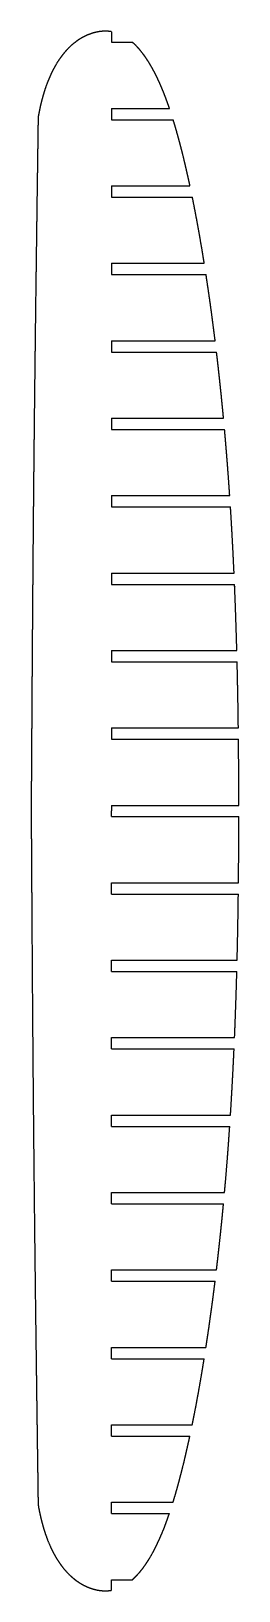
# Model space of a CAD drawing. Header units: metres. Extents: x 0 to 70, y -262 to 262.
import ezdxf

# ---------------------------------------------------------------- set-up
doc = ezdxf.new("R2010")
doc.units = ezdxf.units.M

msp = doc.modelspace()

# ---------------------------------------------------------------- linework, layer by layer
for p, q in [((27, 258.1, 1003), (34.06, 258.1, 1003)), ((27, 235.9, 1003), (46.52, 235.9, 1003)), ((27, 232.1, 1003), (47.76, 232.1, 1003)), ((27, 209.9, 1003), (53.42, 209.9, 1003)), ((27, 206.1, 1003), (54.21, 206.1, 1003)), ((27, 183.9, 1003), (58.22, 183.9, 1003)), ((27, 180.1, 1003), (58.81, 180.1, 1003)), ((27, 157.9, 1003), (61.88, 157.9, 1003)), ((27, 154.1, 1003), (62.34, 154.1, 1003)), ((27, 131.9, 1003), (64.7, 131.9, 1003)), ((27, 128.1, 1003), (65.05, 128.1, 1003)), ((27, 105.9, 1003), (66.78, 105.9, 1003)), ((27, 102.1, 1003), (67.03, 102.1, 1003)), ((27, 79.9, 1003), (68.24, 79.9, 1003)), ((27, 76.1, 1003), (68.41, 76.1, 1003)), ((27, 53.9, 1003), (69.17, 53.9, 1003)), ((27, 50.1, 1003), (69.27, 50.1, 1003)), ((27, 27.9, 1003), (69.68, 27.9, 1003)), ((27, 24.1, 1003), (69.72, 24.1, 1003)), ((27, 1.9, 1003), (69.84, 1.9, 1003)), ((27, -1.9, 1003), (69.84, -1.9, 1003)), ((27, -24.1, 1003), (69.72, -24.1, 1003)), ((27, -27.9, 1003), (69.68, -27.9, 1003)), ((27, -50.1, 1003), (69.27, -50.1, 1003)), ((27, -53.9, 1003), (69.18, -53.9, 1003)), ((27, -76.1, 1003), (68.41, -76.1, 1003)), ((27, -79.9, 1003), (68.24, -79.9, 1003)), ((27, -102.1, 1003), (67.03, -102.1, 1003)), ((27, -105.9, 1003), (66.78, -105.9, 1003)), ((27, -128.1, 1003), (65.04, -128.1, 1003)), ((27, -131.9, 1003), (64.69, -131.9, 1003)), ((27, -154.1, 1003), (62.33, -154.1, 1003)), ((27, -157.9, 1003), (61.87, -157.9, 1003)), ((27, -180.1, 1003), (58.79, -180.1, 1003)), ((27, -183.9, 1003), (58.19, -183.9, 1003)), ((27, -206.1, 1003), (54.18, -206.1, 1003)), ((27, -209.9, 1003), (53.38, -209.9, 1003)), ((27, -232.1, 1003), (47.72, -232.1, 1003)), ((27, -235.9, 1003), (46.48, -235.9, 1003)), ((27, -258.1, 1003), (34.03, -258.1, 1003))]:
    msp.add_line(p, q)
for points, knots in [([(27, 261.64, 1003), (26.39, 261.75, 1003), (25.76, 261.81, 1003), (25.14, 261.84, 1003), (24.51, 261.84, 1003), (23.88, 261.8, 1003), (23.26, 261.73, 1003), (22.64, 261.62, 1003), (21.78, 261.44, 1003), (21.53, 261.38, 1003), (21.29, 261.32, 1003), (21.04, 261.25, 1003), (20.8, 261.18, 1003), (20.55, 261.1, 1003), (20.31, 261.02, 1003), (19.28, 260.67, 1003), (18.5, 260.35, 1003), (17.74, 259.99, 1003), (17.01, 259.6, 1003), (16.29, 259.16, 1003), (15.6, 258.7, 1003), (14.92, 258.2, 1003), (13.4, 256.95, 1003), (12.56, 256.17, 1003), (11.76, 255.35, 1003), (11.02, 254.48, 1003), (10.31, 253.58, 1003), (9.65, 252.66, 1003), (9.03, 251.7, 1003), (7.91, 249.82, 1003), (7.4, 248.9, 1003), (6.93, 247.97, 1003), (6.48, 247.02, 1003), (6.06, 246.06, 1003), (5.67, 245.09, 1003), (5.3, 244.1, 1003), (4.52, 241.87, 1003), (4.12, 240.61, 1003), (3.75, 239.35, 1003), (3.42, 238.07, 1003), (3.12, 236.79, 1003), (2.84, 235.5, 1003), (2.59, 234.21, 1003), (2.37, 232.91, 1003)], [0, 0, 0, 0, 0, 0, 0, 0, 0, 0.121369, 0.121369, 0.121369, 0.121369, 0.121369, 0.121369, 0.121369, 0.170558, 0.170558, 0.170558, 0.170558, 0.170558, 0.170558, 0.170558, 0.330166, 0.330166, 0.330166, 0.330166, 0.330166, 0.330166, 0.330166, 0.548003, 0.548003, 0.548003, 0.548003, 0.548003, 0.548003, 0.548003, 0.748216, 0.748216, 0.748216, 0.748216, 0.748216, 0.748216, 0.748216, 1, 1, 1, 1, 1, 1, 1, 1, 1]), ([(46.52, 235.9, 1003), (46.5, 235.97, 1003), (46.48, 236.04, 1003), (46.45, 236.11, 1003), (46.43, 236.18, 1003), (46.4, 236.25, 1003), (46.38, 236.32, 1003), (46.36, 236.39, 1003), (46.13, 237.05, 1003), (45.92, 237.64, 1003), (45.71, 238.22, 1003), (45.5, 238.81, 1003), (45.28, 239.4, 1003), (45.05, 239.98, 1003), (44.83, 240.56, 1003), (44.2, 242.13, 1003), (43.8, 243.11, 1003), (43.38, 244.08, 1003), (42.94, 245.05, 1003), (42.49, 246.02, 1003), (42.03, 246.97, 1003), (41.54, 247.91, 1003), (40.61, 249.63, 1003), (40.17, 250.4, 1003), (39.72, 251.16, 1003), (39.25, 251.92, 1003), (38.76, 252.66, 1003), (38.25, 253.39, 1003), (37.72, 254.1, 1003), (36.82, 255.24, 1003), (36.46, 255.68, 1003), (36.09, 256.11, 1003), (35.71, 256.53, 1003), (35.31, 256.94, 1003), (34.91, 257.34, 1003), (34.49, 257.73, 1003), (34.06, 258.1, 1003)], [0, 0, 0, 0, 0, 0, 0, 0, 0, 0.02283, 0.02283, 0.02283, 0.02283, 0.02283, 0.02283, 0.02283, 0.21694, 0.21694, 0.21694, 0.21694, 0.21694, 0.21694, 0.21694, 0.547297, 0.547297, 0.547297, 0.547297, 0.547297, 0.547297, 0.547297, 0.823443, 0.823443, 0.823443, 0.823443, 0.823443, 0.823443, 0.823443, 1, 1, 1, 1, 1, 1, 1, 1, 1]), ([(2.37, 232.91, 1003), (2.37, 232.91, 1003), (2.37, 232.91, 1003), (2.37, 232.91, 1003), (2.37, 232.91, 1003), (2.37, 232.91, 1003), (2.37, 232.91, 1003), (2.37, 232.91, 1003), (2.37, 232.9, 1003), (2.37, 232.9, 1003), (2.37, 232.9, 1003), (2.37, 232.9, 1003), (2.37, 232.89, 1003), (2.37, 232.88, 1003), (2.37, 232.88, 1003), (2.36, 232.86, 1003), (2.36, 232.84, 1003), (2.36, 232.83, 1003), (2.36, 232.81, 1003), (2.36, 232.79, 1003), (2.36, 232.77, 1003), (2.36, 232.74, 1003), (2.36, 232.7, 1003), (2.36, 232.68, 1003), (2.36, 232.65, 1003), (2.36, 232.63, 1003), (2.36, 232.61, 1003), (2.36, 232.58, 1003), (2.36, 232.55, 1003), (2.36, 232.48, 1003), (2.36, 232.43, 1003), (2.36, 232.38, 1003), (2.36, 232.33, 1003), (2.36, 232.27, 1003), (2.36, 232.21, 1003), (2.35, 232.14, 1003), (2.35, 231.99, 1003), (2.35, 231.9, 1003), (2.35, 231.81, 1003), (2.35, 231.72, 1003), (2.35, 231.62, 1003), (2.35, 231.51, 1003), (2.34, 231.39, 1003), (2.34, 231.05, 1003), (2.34, 230.83, 1003), (2.33, 230.61, 1003), (2.33, 230.39, 1003), (2.33, 230.18, 1003), (2.32, 229.96, 1003), (2.32, 229.74, 1003), (2.31, 229.16, 1003), (2.31, 228.8, 1003), (2.3, 228.43, 1003), (2.3, 228.07, 1003), (2.29, 227.71, 1003), (2.29, 227.35, 1003), (2.28, 226.98, 1003), (2.27, 225.85, 1003), (2.26, 225.08, 1003), (2.25, 224.31, 1003), (2.24, 223.54, 1003), (2.22, 222.77, 1003), (2.21, 222, 1003), (2.2, 221.22, 1003), (2.19, 219.93, 1003), (2.18, 219.4, 1003), (2.17, 218.84, 1003), (2.16, 218.27, 1003), (2.15, 217.69, 1003), (2.15, 217.08, 1003), (2.14, 216.46, 1003), (2.12, 215.48, 1003), (2.12, 215.14, 1003), (2.11, 214.81, 1003), (2.11, 214.47, 1003), (2.1, 214.13, 1003), (2.1, 213.8, 1003), (2.1, 213.46, 1003), (2.08, 212.71, 1003), (2.08, 212.29, 1003), (2.07, 211.87, 1003), (2.07, 211.43, 1003), (2.06, 211, 1003), (2.05, 210.55, 1003), (2.05, 210.1, 1003), (2.01, 207.51, 1003), (1.98, 205.37, 1003), (1.95, 203.23, 1003), (1.92, 201.09, 1003), (1.89, 198.95, 1003), (1.87, 196.81, 1003), (1.84, 194.67, 1003), (1.73, 186.96, 1003), (1.66, 181.4, 1003), (1.59, 175.83, 1003), (1.51, 170.26, 1003), (1.44, 164.7, 1003), (1.38, 159.13, 1003), (1.31, 153.56, 1003), (1.2, 144.09, 1003), (1.15, 140.18, 1003), (1.11, 136.28, 1003), (1.06, 132.37, 1003), (1.02, 128.46, 1003), (0.98, 124.55, 1003), (0.94, 120.64, 1003), (0.86, 112.71, 1003), (0.82, 108.68, 1003), (0.78, 104.66, 1003), (0.75, 100.63, 1003), (0.71, 96.61, 1003), (0.67, 92.58, 1003), (0.64, 88.56, 1003), (0.58, 81.32, 1003), (0.55, 78.11, 1003), (0.53, 74.9, 1003), (0.5, 71.69, 1003), (0.48, 68.47, 1003), (0.46, 65.26, 1003), (0.43, 62.05, 1003), (0.39, 56.06, 1003), (0.37, 53.28, 1003), (0.35, 50.51, 1003), (0.33, 47.73, 1003), (0.31, 44.95, 1003), (0.29, 42.18, 1003), (0.27, 39.4, 1003), (0.24, 34.72, 1003), (0.23, 32.82, 1003), (0.22, 30.92, 1003), (0.21, 29.03, 1003), (0.2, 27.13, 1003), (0.18, 25.23, 1003), (0.17, 23.33, 1003), (0.16, 20.75, 1003), (0.15, 20.07, 1003), (0.15, 19.39, 1003), (0.14, 18.71, 1003), (0.14, 18.03, 1003), (0.13, 17.35, 1003), (0.13, 16.67, 1003), (0.12, 15.4, 1003), (0.12, 14.8, 1003), (0.12, 14.21, 1003), (0.11, 13.61, 1003), (0.11, 13.02, 1003), (0.1, 12.43, 1003), (0.1, 11.83, 1003), (0.09, 10.55, 1003), (0.09, 9.86, 1003), (0.08, 9.17, 1003), (0.08, 8.48, 1003), (0.08, 7.79, 1003), (0.07, 7.1, 1003), (0.07, 6.41, 1003), (0.06, 5.36, 1003), (0.06, 5.01, 1003), (0.06, 4.65, 1003), (0.05, 4.3, 1003), (0.05, 3.94, 1003), (0.05, 3.59, 1003), (0.05, 3.23, 1003), (0.04, 2.68, 1003), (0.04, 2.49, 1003), (0.04, 2.32, 1003), (0.04, 2.15, 1003), (0.04, 2, 1003), (0.04, 1.85, 1003), (0.04, 1.71, 1003), (0.04, 1.47, 1003), (0.04, 1.35, 1003), (0.03, 1.24, 1003), (0.03, 1.13, 1003), (0.03, 1.02, 1003), (0.03, 0.91, 1003), (0.03, 0.8, 1003), (0.03, 0.65, 1003), (0.03, 0.62, 1003), (0.03, 0.58, 1003), (0.03, 0.55, 1003), (0.03, 0.52, 1003), (0.03, 0.49, 1003), (0.03, 0.46, 1003), (0.03, 0.38, 1003), (0.03, 0.34, 1003), (0.03, 0.3, 1003), (0.03, 0.27, 1003), (0.03, 0.24, 1003), (0.03, 0.21, 1003), (0.03, 0.18, 1003), (0.03, 0.13, 1003), (0.03, 0.11, 1003), (0.03, 0.09, 1003), (0.03, 0.08, 1003), (0.03, 0.06, 1003), (0.03, 0.05, 1003), (0.03, 0.04, 1003), (0.03, 0.03, 1003), (0.03, 0.02, 1003), (0.03, 0.01, 1003), (0.03, 0.01, 1003), (0.03, 0, 1003), (0.03, 0, 1003), (0.03, 0, 1003), (0.03, 0, 1003), (0.03, 0, 1003), (0.03, 0, 1003), (0.03, 0, 1003), (0.03, 0, 1003), (0.03, 0, 1003), (0.03, -0.01, 1003), (0.03, -0.02, 1003), (0.03, -0.03, 1003), (0.03, -0.03, 1003), (0.03, -0.05, 1003), (0.03, -0.06, 1003), (0.03, -0.08, 1003), (0.03, -0.1, 1003), (0.03, -0.14, 1003), (0.03, -0.17, 1003), (0.03, -0.2, 1003), (0.03, -0.24, 1003), (0.03, -0.28, 1003), (0.03, -0.32, 1003), (0.03, -0.37, 1003), (0.03, -0.47, 1003), (0.03, -0.52, 1003), (0.03, -0.57, 1003), (0.03, -0.63, 1003), (0.03, -0.69, 1003), (0.03, -0.76, 1003), (0.03, -0.83, 1003), (0.03, -0.98, 1003), (0.03, -1.06, 1003), (0.03, -1.14, 1003), (0.03, -1.23, 1003), (0.04, -1.33, 1003), (0.04, -1.43, 1003), (0.04, -1.54, 1003), (0.04, -1.87, 1003), (0.04, -2.09, 1003), (0.04, -2.31, 1003), (0.04, -2.53, 1003), (0.04, -2.75, 1003), (0.05, -2.96, 1003), (0.05, -3.18, 1003), (0.05, -3.77, 1003), (0.05, -4.13, 1003), (0.06, -4.5, 1003), (0.06, -4.86, 1003), (0.06, -5.22, 1003), (0.06, -5.59, 1003), (0.06, -5.95, 1003), (0.07, -7.09, 1003), (0.08, -7.87, 1003), (0.08, -8.64, 1003), (0.09, -9.42, 1003), (0.09, -10.19, 1003), (0.1, -10.97, 1003), (0.1, -11.74, 1003), (0.11, -13.04, 1003), (0.11, -13.58, 1003), (0.11, -14.13, 1003), (0.12, -14.71, 1003), (0.12, -15.3, 1003), (0.13, -15.91, 1003), (0.13, -16.53, 1003), (0.14, -17.52, 1003), (0.14, -17.85, 1003), (0.14, -18.19, 1003), (0.14, -18.53, 1003), (0.14, -18.87, 1003), (0.15, -19.21, 1003), (0.15, -19.55, 1003), (0.15, -20.3, 1003), (0.16, -20.72, 1003), (0.16, -21.15, 1003), (0.16, -21.58, 1003), (0.16, -22.02, 1003), (0.17, -22.47, 1003), (0.17, -22.92, 1003), (0.19, -25.53, 1003), (0.2, -27.68, 1003), (0.21, -29.83, 1003), (0.23, -31.98, 1003), (0.24, -34.13, 1003), (0.25, -36.28, 1003), (0.27, -38.43, 1003), (0.32, -46.06, 1003), (0.36, -51.53, 1003), (0.39, -57, 1003), (0.43, -62.48, 1003), (0.47, -67.95, 1003), (0.52, -73.42, 1003), (0.56, -78.9, 1003), (0.64, -88.39, 1003), (0.67, -92.42, 1003), (0.71, -96.44, 1003), (0.74, -100.47, 1003), (0.78, -104.49, 1003), (0.82, -108.52, 1003), (0.86, -112.54, 1003), (0.96, -122.34, 1003), (1.02, -128.11, 1003), (1.08, -133.88, 1003), (1.14, -139.65, 1003), (1.21, -145.42, 1003), (1.28, -151.19, 1003), (1.35, -156.96, 1003), (1.45, -165.26, 1003), (1.48, -167.78, 1003), (1.52, -170.31, 1003), (1.55, -172.84, 1003), (1.58, -175.37, 1003), (1.61, -177.89, 1003), (1.65, -180.42, 1003), (1.71, -185.2, 1003), (1.74, -187.45, 1003), (1.77, -189.7, 1003), (1.8, -191.95, 1003), (1.83, -194.2, 1003), (1.86, -196.46, 1003), (1.89, -198.71, 1003), (1.93, -201.89, 1003), (1.95, -202.8, 1003), (1.96, -203.7, 1003), (1.97, -204.59, 1003), (1.98, -205.45, 1003), (2, -206.3, 1003), (2.01, -207.14, 1003), (2.03, -208.77, 1003), (2.04, -209.56, 1003), (2.05, -210.34, 1003), (2.06, -211.11, 1003), (2.07, -211.85, 1003), (2.08, -212.57, 1003), (2.09, -213.28, 1003), (2.12, -215.13, 1003), (2.13, -216.29, 1003), (2.15, -217.45, 1003), (2.17, -218.62, 1003), (2.18, -219.78, 1003), (2.2, -220.94, 1003), (2.22, -222.1, 1003), (2.24, -223.86, 1003), (2.25, -224.45, 1003), (2.26, -225.04, 1003), (2.26, -225.63, 1003), (2.27, -226.23, 1003), (2.28, -226.82, 1003), (2.29, -227.41, 1003), (2.3, -228.27, 1003), (2.3, -228.55, 1003), (2.31, -228.82, 1003), (2.31, -229.09, 1003), (2.32, -229.36, 1003), (2.32, -229.63, 1003), (2.32, -229.9, 1003), (2.33, -230.36, 1003), (2.33, -230.55, 1003), (2.34, -230.73, 1003), (2.34, -230.92, 1003), (2.34, -231.1, 1003), (2.34, -231.29, 1003), (2.35, -231.48, 1003), (2.35, -231.75, 1003), (2.35, -231.85, 1003), (2.35, -231.94, 1003), (2.35, -232.03, 1003), (2.35, -232.13, 1003), (2.36, -232.22, 1003), (2.36, -232.31, 1003), (2.36, -232.44, 1003), (2.36, -232.47, 1003), (2.36, -232.5, 1003), (2.36, -232.53, 1003), (2.36, -232.56, 1003), (2.36, -232.59, 1003), (2.36, -232.61, 1003), (2.36, -232.66, 1003), (2.36, -232.68, 1003), (2.36, -232.7, 1003), (2.36, -232.72, 1003), (2.36, -232.74, 1003), (2.36, -232.76, 1003), (2.36, -232.77, 1003), (2.36, -232.81, 1003), (2.36, -232.83, 1003), (2.36, -232.84, 1003), (2.36, -232.86, 1003), (2.36, -232.87, 1003), (2.37, -232.88, 1003), (2.37, -232.88, 1003), (2.37, -232.9, 1003), (2.37, -232.9, 1003), (2.37, -232.9, 1003), (2.37, -232.9, 1003), (2.36, -232.91, 1003), (2.37, -232.91, 1003), (2.37, -232.91, 1003), (2.37, -232.91, 1003)], [0, 0, 0, 0, 0, 0, 0, 0, 0, 0.003121, 0.003121, 0.003121, 0.003121, 0.003121, 0.003121, 0.003121, 0.006382, 0.006382, 0.006382, 0.006382, 0.006382, 0.006382, 0.006382, 0.009969, 0.009969, 0.009969, 0.009969, 0.009969, 0.009969, 0.009969, 0.012251, 0.012251, 0.012251, 0.012251, 0.012251, 0.012251, 0.012251, 0.015512, 0.015512, 0.015512, 0.015512, 0.015512, 0.015512, 0.015512, 0.019099, 0.019099, 0.019099, 0.019099, 0.019099, 0.019099, 0.019099, 0.025438, 0.025438, 0.025438, 0.025438, 0.025438, 0.025438, 0.025438, 0.035947, 0.035947, 0.035947, 0.035947, 0.035947, 0.035947, 0.035947, 0.058308, 0.058308, 0.058308, 0.058308, 0.058308, 0.058308, 0.058308, 0.073365, 0.073365, 0.073365, 0.073365, 0.073365, 0.073365, 0.073365, 0.081276, 0.081276, 0.081276, 0.081276, 0.081276, 0.081276, 0.081276, 0.090958, 0.090958, 0.090958, 0.090958, 0.090958, 0.090958, 0.090958, 0.136354, 0.136354, 0.136354, 0.136354, 0.136354, 0.136354, 0.136354, 0.254433, 0.254433, 0.254433, 0.254433, 0.254433, 0.254433, 0.254433, 0.337331, 0.337331, 0.337331, 0.337331, 0.337331, 0.337331, 0.337331, 0.422725, 0.422725, 0.422725, 0.422725, 0.422725, 0.422725, 0.422725, 0.490853, 0.490853, 0.490853, 0.490853, 0.490853, 0.490853, 0.490853, 0.549766, 0.549766, 0.549766, 0.549766, 0.549766, 0.549766, 0.549766, 0.590046, 0.590046, 0.590046, 0.590046, 0.590046, 0.590046, 0.590046, 0.604465, 0.604465, 0.604465, 0.604465, 0.604465, 0.604465, 0.604465, 0.617082, 0.617082, 0.617082, 0.617082, 0.617082, 0.617082, 0.617082, 0.631727, 0.631727, 0.631727, 0.631727, 0.631727, 0.631727, 0.631727, 0.639264, 0.639264, 0.639264, 0.639264, 0.639264, 0.639264, 0.639264, 0.643426, 0.643426, 0.643426, 0.643426, 0.643426, 0.643426, 0.643426, 0.646948, 0.646948, 0.646948, 0.646948, 0.646948, 0.646948, 0.646948, 0.648159, 0.648159, 0.648159, 0.648159, 0.648159, 0.648159, 0.648159, 0.650177, 0.650177, 0.650177, 0.650177, 0.650177, 0.650177, 0.650177, 0.652195, 0.652195, 0.652195, 0.652195, 0.652195, 0.652195, 0.652195, 0.654337, 0.654337, 0.654337, 0.654337, 0.654337, 0.654337, 0.654337, 0.656373, 0.656373, 0.656373, 0.656373, 0.656373, 0.656373, 0.656373, 0.658391, 0.658391, 0.658391, 0.658391, 0.658391, 0.658391, 0.658391, 0.660408, 0.660408, 0.660408, 0.660408, 0.660408, 0.660408, 0.660408, 0.662089, 0.662089, 0.662089, 0.662089, 0.662089, 0.662089, 0.662089, 0.663771, 0.663771, 0.663771, 0.663771, 0.663771, 0.663771, 0.663771, 0.667039, 0.667039, 0.667039, 0.667039, 0.667039, 0.667039, 0.667039, 0.672457, 0.672457, 0.672457, 0.672457, 0.672457, 0.672457, 0.672457, 0.683987, 0.683987, 0.683987, 0.683987, 0.683987, 0.683987, 0.683987, 0.69175, 0.69175, 0.69175, 0.69175, 0.69175, 0.69175, 0.69175, 0.695829, 0.695829, 0.695829, 0.695829, 0.695829, 0.695829, 0.695829, 0.700821, 0.700821, 0.700821, 0.700821, 0.700821, 0.700821, 0.700821, 0.724222, 0.724222, 0.724222, 0.724222, 0.724222, 0.724222, 0.724222, 0.783789, 0.783789, 0.783789, 0.783789, 0.783789, 0.783789, 0.783789, 0.827591, 0.827591, 0.827591, 0.827591, 0.827591, 0.827591, 0.827591, 0.890392, 0.890392, 0.890392, 0.890392, 0.890392, 0.890392, 0.890392, 0.917898, 0.917898, 0.917898, 0.917898, 0.917898, 0.917898, 0.917898, 0.942402, 0.942402, 0.942402, 0.942402, 0.942402, 0.942402, 0.942402, 0.952533, 0.952533, 0.952533, 0.952533, 0.952533, 0.952533, 0.952533, 0.962664, 0.962664, 0.962664, 0.962664, 0.962664, 0.962664, 0.962664, 0.979805, 0.979805, 0.979805, 0.979805, 0.979805, 0.979805, 0.979805, 0.98855, 0.98855, 0.98855, 0.98855, 0.98855, 0.98855, 0.98855, 0.992556, 0.992556, 0.992556, 0.992556, 0.992556, 0.992556, 0.992556, 0.995308, 0.995308, 0.995308, 0.995308, 0.995308, 0.995308, 0.995308, 0.996686, 0.996686, 0.996686, 0.996686, 0.996686, 0.996686, 0.996686, 0.997224, 0.997224, 0.997224, 0.997224, 0.997224, 0.997224, 0.997224, 0.997762, 0.997762, 0.997762, 0.997762, 0.997762, 0.997762, 0.997762, 0.998608, 0.998608, 0.998608, 0.998608, 0.998608, 0.998608, 0.998608, 1, 1, 1, 1, 1, 1, 1, 1, 1]), ([(53.42, 209.9, 1003), (53.17, 211.06, 1003), (52.92, 212.22, 1003), (52.66, 213.37, 1003), (52.4, 214.53, 1003), (52.13, 215.68, 1003), (51.86, 216.84, 1003), (51.59, 217.99, 1003), (50.94, 220.66, 1003), (50.56, 222.18, 1003), (50.17, 223.69, 1003), (49.76, 225.2, 1003), (49.35, 226.71, 1003), (48.93, 228.21, 1003), (48.49, 229.71, 1003), (48, 231.32, 1003), (47.96, 231.43, 1003), (47.93, 231.54, 1003), (47.9, 231.66, 1003), (47.86, 231.77, 1003), (47.83, 231.88, 1003), (47.79, 231.99, 1003), (47.76, 232.1, 1003)], [0, 0, 0, 0, 0, 0, 0, 0, 0, 0.413476, 0.413476, 0.413476, 0.413476, 0.413476, 0.413476, 0.413476, 0.959032, 0.959032, 0.959032, 0.959032, 0.959032, 0.959032, 0.959032, 1, 1, 1, 1, 1, 1, 1, 1, 1]), ([(58.22, 183.9, 1003), (58.17, 184.19, 1003), (58.12, 184.48, 1003), (58.08, 184.76, 1003), (58.03, 185.05, 1003), (57.98, 185.34, 1003), (57.94, 185.62, 1003), (57.89, 185.91, 1003), (57.44, 188.7, 1003), (57.02, 191.19, 1003), (56.58, 193.68, 1003), (56.14, 196.17, 1003), (55.68, 198.66, 1003), (55.21, 201.14, 1003), (54.72, 203.62, 1003), (54.21, 206.1, 1003)], [0, 0, 0, 0, 0, 0, 0, 0, 0, 0.103253, 0.103253, 0.103253, 0.103253, 0.103253, 0.103253, 0.103253, 1, 1, 1, 1, 1, 1, 1, 1, 1]), ([(64.7, 131.9, 1003), (64.61, 132.85, 1003), (64.52, 133.79, 1003), (64.43, 134.74, 1003), (64.34, 135.68, 1003), (64.24, 136.63, 1003), (64.15, 137.57, 1003), (64.06, 138.51, 1003), (63.84, 140.6, 1003), (63.72, 141.75, 1003), (63.6, 142.89, 1003), (63.48, 144.03, 1003), (63.36, 145.17, 1003), (63.23, 146.31, 1003), (63.11, 147.45, 1003), (62.9, 149.27, 1003), (62.82, 149.96, 1003), (62.75, 150.65, 1003), (62.67, 151.34, 1003), (62.59, 152.03, 1003), (62.51, 152.72, 1003), (62.42, 153.41, 1003), (62.34, 154.1, 1003)], [0, 0, 0, 0, 0, 0, 0, 0, 0, 0.338686, 0.338686, 0.338686, 0.338686, 0.338686, 0.338686, 0.338686, 0.749614, 0.749614, 0.749614, 0.749614, 0.749614, 0.749614, 0.749614, 1, 1, 1, 1, 1, 1, 1, 1, 1]), ([(66.78, 105.9, 1003), (66.73, 106.63, 1003), (66.69, 107.35, 1003), (66.64, 108.08, 1003), (66.58, 108.8, 1003), (66.53, 109.53, 1003), (66.48, 110.25, 1003), (66.43, 110.98, 1003), (66.23, 113.75, 1003), (66.07, 115.8, 1003), (65.91, 117.85, 1003), (65.75, 119.9, 1003), (65.58, 121.95, 1003), (65.41, 124, 1003), (65.23, 126.05, 1003), (65.05, 128.1, 1003)], [0, 0, 0, 0, 0, 0, 0, 0, 0, 0.26115, 0.26115, 0.26115, 0.26115, 0.26115, 0.26115, 0.26115, 1, 1, 1, 1, 1, 1, 1, 1, 1]), ([(69.17, 53.9, 1003), (69.1, 56.56, 1003), (69.02, 59.22, 1003), (68.94, 61.88, 1003), (68.85, 64.54, 1003), (68.76, 67.2, 1003), (68.66, 69.86, 1003), (68.56, 72.51, 1003), (68.44, 75.29, 1003), (68.44, 75.4, 1003), (68.43, 75.52, 1003), (68.43, 75.64, 1003), (68.42, 75.75, 1003), (68.42, 75.87, 1003), (68.41, 75.98, 1003), (68.41, 76.1, 1003)], [0, 0, 0, 0, 0, 0, 0, 0, 0, 0.958206, 0.958206, 0.958206, 0.958206, 0.958206, 0.958206, 0.958206, 1, 1, 1, 1, 1, 1, 1, 1, 1]), ([(65.04, -128.1, 1003), (65.05, -127.98, 1003), (65.06, -127.87, 1003), (65.07, -127.75, 1003), (65.08, -127.64, 1003), (65.09, -127.52, 1003), (65.1, -127.41, 1003), (65.11, -127.29, 1003), (65.36, -124.52, 1003), (65.59, -121.86, 1003), (65.81, -119.2, 1003), (66.02, -116.54, 1003), (66.22, -113.88, 1003), (66.42, -111.22, 1003), (66.6, -108.56, 1003), (66.78, -105.9, 1003)], [0, 0, 0, 0, 0, 0, 0, 0, 0, 0.041634, 0.041634, 0.041634, 0.041634, 0.041634, 0.041634, 0.041634, 1, 1, 1, 1, 1, 1, 1, 1, 1]), ([(62.33, -154.1, 1003), (62.49, -152.78, 1003), (62.64, -151.46, 1003), (62.79, -150.14, 1003), (62.95, -148.81, 1003), (63.09, -147.49, 1003), (63.24, -146.17, 1003), (63.38, -144.85, 1003), (63.63, -142.51, 1003), (63.74, -141.5, 1003), (63.85, -140.48, 1003), (63.95, -139.46, 1003), (64.06, -138.44, 1003), (64.16, -137.42, 1003), (64.26, -136.4, 1003), (64.4, -134.94, 1003), (64.44, -134.51, 1003), (64.49, -134.07, 1003), (64.53, -133.64, 1003), (64.57, -133.21, 1003), (64.61, -132.77, 1003), (64.65, -132.34, 1003), (64.69, -131.9, 1003)], [0, 0, 0, 0, 0, 0, 0, 0, 0, 0.477967, 0.477967, 0.477967, 0.477967, 0.477967, 0.477967, 0.477967, 0.844402, 0.844402, 0.844402, 0.844402, 0.844402, 0.844402, 0.844402, 1, 1, 1, 1, 1, 1, 1, 1, 1]), ([(58.79, -180.1, 1003), (58.89, -179.47, 1003), (58.98, -178.84, 1003), (59.08, -178.21, 1003), (59.17, -177.58, 1003), (59.27, -176.95, 1003), (59.36, -176.32, 1003), (59.46, -175.69, 1003), (59.86, -172.91, 1003), (60.17, -170.77, 1003), (60.47, -168.63, 1003), (60.76, -166.49, 1003), (61.05, -164.34, 1003), (61.33, -162.19, 1003), (61.6, -160.05, 1003), (61.87, -157.9, 1003)], [0, 0, 0, 0, 0, 0, 0, 0, 0, 0.227597, 0.227597, 0.227597, 0.227597, 0.227597, 0.227597, 0.227597, 1, 1, 1, 1, 1, 1, 1, 1, 1]), ([(54.18, -206.1, 1003), (54.26, -205.68, 1003), (54.35, -205.27, 1003), (54.43, -204.85, 1003), (54.52, -204.43, 1003), (54.6, -204.02, 1003), (54.68, -203.6, 1003), (54.76, -203.18, 1003), (55.31, -200.41, 1003), (55.76, -198.06, 1003), (56.19, -195.71, 1003), (56.61, -193.35, 1003), (57.02, -190.99, 1003), (57.42, -188.63, 1003), (57.81, -186.26, 1003), (58.19, -183.9, 1003)], [0, 0, 0, 0, 0, 0, 0, 0, 0, 0.150797, 0.150797, 0.150797, 0.150797, 0.150797, 0.150797, 0.150797, 1, 1, 1, 1, 1, 1, 1, 1, 1]), ([(47.72, -232.1, 1003), (48.24, -230.41, 1003), (48.75, -228.71, 1003), (49.23, -227, 1003), (49.7, -225.29, 1003), (50.16, -223.58, 1003), (50.6, -221.86, 1003), (51.03, -220.14, 1003), (51.7, -217.35, 1003), (51.95, -216.29, 1003), (52.2, -215.23, 1003), (52.44, -214.16, 1003), (52.68, -213.1, 1003), (52.92, -212.03, 1003), (53.15, -210.97, 1003), (53.38, -209.9, 1003)], [0, 0, 0, 0, 0, 0, 0, 0, 0, 0.618975, 0.618975, 0.618975, 0.618975, 0.618975, 0.618975, 0.618975, 1, 1, 1, 1, 1, 1, 1, 1, 1]), ([(2.37, -232.91, 1003), (2.65, -234.53, 1003), (2.97, -236.15, 1003), (3.33, -237.76, 1003), (3.74, -239.36, 1003), (4.19, -240.95, 1003), (4.7, -242.52, 1003), (5.26, -244.07, 1003), (6.4, -246.81, 1003), (6.94, -248.01, 1003), (7.52, -249.19, 1003), (8.16, -250.35, 1003), (8.84, -251.48, 1003), (9.57, -252.57, 1003), (10.36, -253.63, 1003), (11.72, -255.24, 1003), (12.26, -255.83, 1003), (12.81, -256.39, 1003), (13.38, -256.94, 1003), (13.98, -257.46, 1003), (14.6, -257.96, 1003), (15.24, -258.43, 1003), (16.21, -259.07, 1003), (16.52, -259.28, 1003), (16.85, -259.47, 1003), (17.17, -259.66, 1003), (17.5, -259.83, 1003), (17.83, -260.01, 1003), (18.17, -260.17, 1003), (18.68, -260.4, 1003), (18.85, -260.47, 1003), (19.02, -260.55, 1003), (19.18, -260.62, 1003), (19.35, -260.68, 1003), (19.52, -260.75, 1003), (19.69, -260.81, 1003), (20.03, -260.93, 1003), (20.2, -260.99, 1003), (20.37, -261.05, 1003), (20.54, -261.1, 1003), (20.71, -261.16, 1003), (20.88, -261.21, 1003), (21.06, -261.26, 1003), (21.93, -261.49, 1003), (22.64, -261.65, 1003), (23.37, -261.76, 1003), (24.09, -261.83, 1003), (24.83, -261.86, 1003), (25.56, -261.84, 1003), (26.28, -261.76, 1003), (27, -261.64, 1003)], [0, 0, 0, 0, 0, 0, 0, 0, 0, 0.02234168, 0.02234168, 0.02234168, 0.02234168, 0.02234168, 0.02234168, 0.02234168, 0.04018415, 0.04018415, 0.04018415, 0.04018415, 0.04018415, 0.04018415, 0.04018415, 0.0509095, 0.0509095, 0.0509095, 0.0509095, 0.0509095, 0.0509095, 0.0509095, 0.05599167, 0.05599167, 0.05599167, 0.05599167, 0.05599167, 0.05599167, 0.05599167, 0.05847679, 0.05847679, 0.05847679, 0.05847679, 0.05847679, 0.05847679, 0.05847679, 0.06096196, 0.06096196, 0.06096196, 0.06096196, 0.06096196, 0.06096196, 0.06096196, 0.07112464, 0.07112464, 0.07112464, 0.07112464, 0.07112464, 0.07112464, 0.07112464, 0.07112464, 0.07112464]), ([(34.03, -258.1, 1003), (34.22, -257.93, 1003), (34.41, -257.76, 1003), (34.6, -257.59, 1003), (34.78, -257.42, 1003), (34.96, -257.24, 1003), (35.14, -257.06, 1003), (35.32, -256.88, 1003), (36.18, -255.98, 1003), (36.83, -255.22, 1003), (37.46, -254.44, 1003), (38.05, -253.64, 1003), (38.62, -252.82, 1003), (39.16, -251.99, 1003), (39.68, -251.14, 1003), (40.86, -249.13, 1003), (41.5, -247.96, 1003), (42.1, -246.77, 1003), (42.68, -245.56, 1003), (43.23, -244.35, 1003), (43.75, -243.13, 1003), (44.26, -241.89, 1003), (44.97, -240.09, 1003), (45.19, -239.53, 1003), (45.4, -238.95, 1003), (45.62, -238.36, 1003), (45.84, -237.76, 1003), (46.05, -237.15, 1003), (46.27, -236.53, 1003), (46.48, -235.9, 1003), (46.48, -235.9, 1003), (46.48, -235.9, 1003), (46.48, -235.9, 1003), (46.48, -235.9, 1003), (46.48, -235.9, 1003), (46.48, -235.9, 1003), (46.48, -235.9, 1003)], [0, 0, 0, 0, 0, 0, 0, 0, 0, 0.079552, 0.079552, 0.079552, 0.079552, 0.079552, 0.079552, 0.079552, 0.392611, 0.392611, 0.392611, 0.392611, 0.392611, 0.392611, 0.392611, 0.811665, 0.811665, 0.811665, 0.811665, 0.811665, 0.811665, 0.811665, 0.999807, 0.999807, 0.999807, 0.999807, 0.999807, 0.999807, 0.999807, 1, 1, 1, 1, 1, 1, 1, 1, 1])]:
    msp.add_open_spline(points, degree=8, knots=knots)
for points, degree in [([(27, 261.64, 1003), (27, 258.1, 1003)], 1), ([(27, 235.9, 1003), (27, 232.1, 1003)], 1), ([(27, 209.9, 1003), (27, 206.1, 1003)], 1), ([(27, 183.9, 1003), (27, 180.1, 1003)], 1), ([(61.88, 157.9, 1003), (61.54, 160.68, 1003), (61.18, 163.46, 1003), (60.82, 166.24, 1003), (60.44, 169.01, 1003), (60.05, 171.79, 1003), (59.65, 174.56, 1003), (59.24, 177.33, 1003), (58.81, 180.1, 1003)], 8), ([(27, 157.9, 1003), (27, 154.1, 1003)], 1), ([(27, 131.9, 1003), (27, 128.1, 1003)], 1), ([(27, 105.9, 1003), (27, 102.1, 1003)], 1), ([(68.24, 79.9, 1003), (68.11, 82.68, 1003), (67.98, 85.45, 1003), (67.84, 88.23, 1003), (67.7, 91, 1003), (67.54, 93.78, 1003), (67.38, 96.55, 1003), (67.21, 99.33, 1003), (67.03, 102.1, 1003)], 8), ([(27, 79.9, 1003), (27, 76.1, 1003)], 1), ([(27, 53.9, 1003), (27, 50.1, 1003)], 1), ([(69.68, 27.9, 1003), (69.65, 30.68, 1003), (69.61, 33.45, 1003), (69.56, 36.23, 1003), (69.52, 39, 1003), (69.46, 41.78, 1003), (69.4, 44.55, 1003), (69.34, 47.33, 1003), (69.27, 50.1, 1003)], 8), ([(27, 27.9, 1003), (27, 24.1, 1003)], 1), ([(69.84, 1.9, 1003), (69.84, 4.68, 1003), (69.84, 7.45, 1003), (69.83, 10.23, 1003), (69.81, 13, 1003), (69.8, 15.78, 1003), (69.78, 18.55, 1003), (69.75, 21.33, 1003), (69.72, 24.1, 1003)], 8), ([(27, 1.9, 1003), (27, 0, 1003)], 1), ([(27, -1.9, 1003), (27, 0, 1003)], 1), ([(69.72, -24.1, 1003), (69.75, -21.33, 1003), (69.78, -18.55, 1003), (69.8, -15.78, 1003), (69.81, -13, 1003), (69.83, -10.23, 1003), (69.84, -7.45, 1003), (69.84, -4.68, 1003), (69.84, -1.9, 1003)], 8), ([(27, -27.9, 1003), (27, -24.1, 1003)], 1), ([(69.27, -50.1, 1003), (69.34, -47.33, 1003), (69.41, -44.55, 1003), (69.46, -41.78, 1003), (69.52, -39, 1003), (69.56, -36.23, 1003), (69.61, -33.45, 1003), (69.65, -30.68, 1003), (69.68, -27.9, 1003)], 8), ([(27, -53.9, 1003), (27, -50.1, 1003)], 1), ([(68.41, -76.1, 1003), (68.53, -73.33, 1003), (68.64, -70.55, 1003), (68.74, -67.78, 1003), (68.84, -65, 1003), (68.93, -62.23, 1003), (69.02, -59.45, 1003), (69.1, -56.68, 1003), (69.18, -53.9, 1003)], 8), ([(27, -79.9, 1003), (27, -76.1, 1003)], 1), ([(67.03, -102.1, 1003), (67.21, -99.33, 1003), (67.38, -96.55, 1003), (67.54, -93.78, 1003), (67.7, -91, 1003), (67.84, -88.23, 1003), (67.98, -85.45, 1003), (68.12, -82.68, 1003), (68.24, -79.9, 1003)], 8), ([(27, -105.9, 1003), (27, -102.1, 1003)], 1), ([(27, -131.9, 1003), (27, -128.1, 1003)], 1), ([(27, -157.9, 1003), (27, -154.1, 1003)], 1), ([(27, -183.9, 1003), (27, -180.1, 1003)], 1), ([(27, -209.9, 1003), (27, -206.1, 1003)], 1), ([(27, -235.9, 1003), (27, -232.1, 1003)], 1), ([(27, -261.64, 1003), (27, -258.1, 1003)], 1)]:
    msp.add_open_spline(points, degree=degree)

doc.saveas('drawing.dxf')
